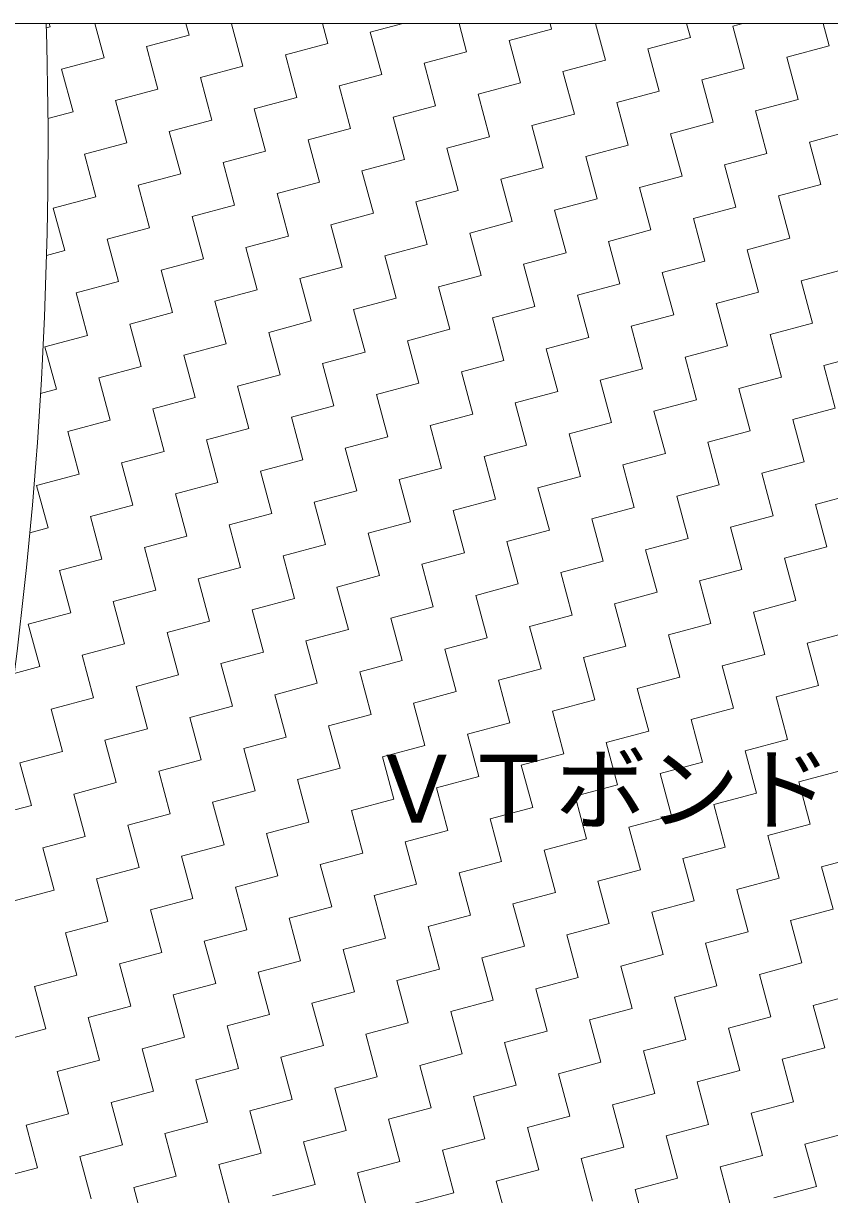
# Model space of a CAD drawing. Units: millimetres, scale not verified. Extents: x -1380 to 1380, y -955 to 955.
# Drawn here: x -564.6 to -389.9, y 66.2 to 320 of the extents above; entities that cross this region are included whole.
import ezdxf
from ezdxf.enums import TextEntityAlignment as Align

# ---------------------------------------------------------------- set-up
doc = ezdxf.new("R2010")
doc.units = ezdxf.units.MM
doc.header["$LTSCALE"] = 3
for name, color, linetype, lineweight in [('0-0_0', 7, 'Continuous', 18), ('0-4_BOUSUI', 1, 'Continuous', 18), ('0-5_MOJI', 7, 'Continuous', 18), ('0-6_HATCH', 9, 'Continuous', 18)]:
    doc.layers.add(name, color=color, linetype=linetype, lineweight=lineweight)
doc.styles.add('ＭＳ ゴシック', font='')
doc.styles.get('ＭＳ ゴシック').set_extended_font_data('MS Gothic')

msp = doc.modelspace()

# ---------------------------------------------------------------- linework, layer by layer
at = {"layer": '0-0_0', "lineweight": 9}
msp.add_lwpolyline([(-700, 320), (700, 320), (700, -440), (-700, -440)], close=True, dxfattribs=at)
at = {"layer": '0-4_BOUSUI'}
for centre, radius, start, end in [((-1460.535, 293.729), 901.299, 352.42771, 1.67026), ((139.666, 81.005), 712.979, 172.42771, 189.40589)]:
    msp.add_arc(centre, radius, start, end, dxfattribs=at)
at = {"layer": '0-6_HATCH'}
for p, q in [((-558.757, 319.251), (-558.958, 320)), ((-547.092, 312.516), (-549.097, 320)), ((-528.691, 317.446), (-529.375, 320)), ((-519.49, 319.911), (-519.159, 320)), ((-517.025, 310.711), (-519.49, 319.911)), ((-498.624, 315.641), (-499.792, 320)), ((-489.424, 318.107), (-482.358, 320)), ((-468.558, 313.837), (-470.209, 320)), ((-450.157, 318.767), (-450.487, 320)), ((-438.491, 312.032), (-440.626, 320)), ((-420.09, 316.962), (-420.904, 320)), ((-410.89, 319.428), (-408.754, 320)), ((-390.024, 315.158), (-391.321, 320)), ((-559.591, 319.027), (-558.757, 319.251)), ((-537.891, 314.981), (-528.691, 317.446)), ((-486.958, 308.906), (-489.424, 318.107)), ((-459.357, 316.302), (-450.157, 318.767)), ((-408.424, 310.227), (-410.89, 319.428)), ((-535.426, 305.78), (-537.891, 314.981)), ((-507.825, 313.176), (-498.624, 315.641)), ((-456.892, 307.101), (-459.357, 316.302)), ((-429.291, 314.497), (-420.09, 316.962)), ((-399.224, 312.693), (-390.024, 315.158)), ((-556.292, 310.05), (-547.092, 312.516)), ((-505.359, 303.976), (-507.825, 313.176)), ((-477.758, 311.371), (-468.558, 313.837)), ((-426.825, 305.297), (-429.291, 314.497)), ((-396.759, 303.492), (-399.224, 312.693)), ((-553.827, 300.85), (-556.292, 310.05)), ((-526.225, 308.246), (-517.025, 310.711)), ((-475.293, 302.171), (-477.758, 311.371)), ((-447.691, 309.567), (-438.491, 312.032)), ((-417.625, 307.762), (-408.424, 310.227)), ((-523.76, 299.045), (-526.225, 308.246)), ((-496.159, 306.441), (-486.958, 308.906)), ((-445.226, 300.366), (-447.691, 309.567)), ((-415.16, 298.562), (-417.625, 307.762)), ((-544.626, 303.315), (-535.426, 305.78)), ((-493.694, 297.24), (-496.159, 306.441)), ((-466.092, 304.636), (-456.892, 307.101)), ((-463.627, 295.436), (-466.092, 304.636)), ((-436.026, 302.832), (-426.825, 305.297)), ((-542.161, 294.115), (-544.626, 303.315)), ((-514.56, 301.51), (-505.359, 303.976)), ((-484.493, 299.706), (-475.293, 302.171)), ((-433.561, 293.631), (-436.026, 302.832)), ((-405.959, 301.027), (-396.759, 303.492)), ((-559.254, 299.396), (-553.827, 300.85)), ((-512.095, 292.31), (-514.56, 301.51)), ((-482.028, 290.505), (-484.493, 299.706)), ((-454.427, 297.901), (-445.226, 300.366)), ((-403.494, 291.826), (-405.959, 301.027)), ((-532.961, 296.58), (-523.76, 299.045)), ((-502.894, 294.775), (-493.694, 297.24)), ((-451.961, 288.701), (-454.427, 297.901)), ((-424.36, 296.096), (-415.16, 298.562)), ((-530.495, 287.379), (-532.961, 296.58)), ((-500.429, 285.575), (-502.894, 294.775)), ((-472.828, 292.971), (-463.627, 295.436)), ((-421.895, 286.896), (-424.36, 296.096)), ((-394.293, 294.292), (-385.093, 296.757)), ((-551.362, 291.649), (-542.161, 294.115)), ((-521.295, 289.845), (-512.095, 292.31)), ((-470.362, 283.77), (-472.828, 292.971)), ((-442.761, 291.166), (-433.561, 293.631)), ((-391.828, 285.091), (-394.293, 294.292)), ((-548.896, 282.449), (-551.362, 291.649)), ((-518.83, 280.644), (-521.295, 289.845)), ((-491.228, 288.04), (-482.028, 290.505)), ((-440.296, 281.965), (-442.761, 291.166)), ((-412.694, 289.361), (-403.494, 291.826)), ((-539.696, 284.914), (-530.495, 287.379)), ((-488.763, 278.84), (-491.228, 288.04)), ((-461.162, 286.235), (-451.961, 288.701)), ((-431.095, 284.431), (-421.895, 286.896)), ((-410.229, 280.161), (-412.694, 289.361)), ((-537.231, 275.714), (-539.696, 284.914)), ((-509.629, 283.11), (-500.429, 285.575)), ((-458.697, 277.035), (-461.162, 286.235)), ((-428.63, 275.23), (-431.095, 284.431)), ((-401.029, 282.626), (-391.828, 285.091)), ((-558.097, 279.984), (-548.896, 282.449)), ((-507.164, 273.909), (-509.629, 283.11)), ((-479.563, 281.305), (-470.362, 283.77)), ((-449.496, 279.5), (-440.296, 281.965)), ((-398.563, 273.426), (-401.029, 282.626)), ((-555.632, 270.783), (-558.097, 279.984)), ((-528.03, 278.179), (-518.83, 280.644)), ((-477.097, 272.104), (-479.563, 281.305)), ((-447.031, 270.3), (-449.496, 279.5)), ((-419.43, 277.695), (-410.229, 280.161)), ((-525.565, 268.979), (-528.03, 278.179)), ((-497.964, 276.374), (-488.763, 278.84)), ((-467.897, 274.57), (-458.697, 277.035)), ((-416.964, 268.495), (-419.43, 277.695)), ((-546.431, 273.249), (-537.231, 275.714)), ((-495.498, 267.174), (-497.964, 276.374)), ((-465.432, 265.369), (-467.897, 274.57)), ((-437.83, 272.765), (-428.63, 275.23)), ((-543.966, 264.048), (-546.431, 273.249)), ((-516.364, 271.444), (-507.164, 273.909)), ((-486.298, 269.639), (-477.097, 272.104)), ((-435.365, 263.565), (-437.83, 272.765)), ((-407.764, 270.96), (-398.563, 273.426)), ((-559.556, 269.732), (-555.632, 270.783)), ((-513.899, 262.243), (-516.364, 271.444)), ((-483.833, 260.439), (-486.298, 269.639)), ((-456.231, 267.834), (-447.031, 270.3)), ((-405.299, 261.76), (-407.764, 270.96)), ((-534.765, 266.513), (-525.565, 268.979)), ((-504.699, 264.709), (-495.498, 267.174)), ((-453.766, 258.634), (-456.231, 267.834)), ((-426.165, 266.03), (-416.964, 268.495)), ((-396.098, 264.225), (-386.898, 266.69)), ((-553.166, 261.583), (-543.966, 264.048)), ((-532.3, 257.313), (-534.765, 266.513)), ((-502.234, 255.508), (-504.699, 264.709)), ((-474.632, 262.904), (-465.432, 265.369)), ((-423.699, 256.829), (-426.165, 266.03)), ((-393.633, 255.025), (-396.098, 264.225)), ((-550.701, 252.382), (-553.166, 261.583)), ((-523.1, 259.778), (-513.899, 262.243)), ((-472.167, 253.704), (-474.632, 262.904)), ((-444.566, 261.099), (-435.365, 263.565)), ((-414.499, 259.295), (-405.299, 261.76)), ((-520.634, 250.578), (-523.1, 259.778)), ((-493.033, 257.973), (-483.833, 260.439)), ((-442.1, 251.899), (-444.566, 261.099)), ((-412.034, 250.094), (-414.499, 259.295)), ((-541.501, 254.848), (-532.3, 257.313)), ((-490.568, 248.773), (-493.033, 257.973)), ((-462.967, 256.169), (-453.766, 258.634)), ((-432.9, 254.364), (-423.699, 256.829)), ((-539.035, 245.647), (-541.501, 254.848)), ((-511.434, 253.043), (-502.234, 255.508)), ((-460.501, 246.968), (-462.967, 256.169)), ((-430.435, 245.164), (-432.9, 254.364)), ((-402.833, 252.559), (-393.633, 255.025)), ((-559.901, 249.917), (-550.701, 252.382)), ((-508.969, 243.843), (-511.434, 253.043)), ((-481.367, 251.238), (-472.167, 253.704)), ((-451.301, 249.434), (-442.1, 251.899)), ((-400.368, 243.359), (-402.833, 252.559)), ((-557.436, 240.717), (-559.901, 249.917)), ((-529.835, 248.112), (-520.634, 250.578)), ((-499.768, 246.308), (-490.568, 248.773)), ((-478.902, 242.038), (-481.367, 251.238)), ((-448.836, 240.233), (-451.301, 249.434)), ((-421.234, 247.629), (-412.034, 250.094)), ((-527.37, 238.912), (-529.835, 248.112)), ((-497.303, 237.107), (-499.768, 246.308)), ((-469.702, 244.503), (-460.501, 246.968)), ((-418.769, 238.428), (-421.234, 247.629)), ((-391.168, 245.824), (-381.967, 248.289)), ((-548.236, 243.182), (-539.035, 245.647)), ((-518.169, 241.377), (-508.969, 243.843)), ((-467.236, 235.303), (-469.702, 244.503)), ((-439.635, 242.698), (-430.435, 245.164)), ((-388.702, 236.624), (-391.168, 245.824)), ((-545.771, 233.982), (-548.236, 243.182)), ((-515.704, 232.177), (-518.169, 241.377)), ((-488.103, 239.573), (-478.902, 242.038)), ((-437.17, 233.498), (-439.635, 242.698)), ((-409.569, 240.894), (-400.368, 243.359)), ((-560.851, 239.802), (-557.436, 240.717)), ((-536.57, 236.447), (-527.37, 238.912)), ((-485.637, 230.372), (-488.103, 239.573)), ((-458.036, 237.768), (-448.836, 240.233)), ((-407.103, 231.693), (-409.569, 240.894)), ((-534.105, 227.246), (-536.57, 236.447)), ((-506.503, 234.642), (-497.303, 237.107)), ((-455.571, 228.567), (-458.036, 237.768)), ((-427.969, 235.963), (-418.769, 238.428)), ((-397.903, 234.159), (-388.702, 236.624)), ((-554.971, 231.516), (-545.771, 233.982)), ((-504.038, 225.442), (-506.503, 234.642)), ((-476.437, 232.837), (-467.236, 235.303)), ((-425.504, 226.763), (-427.969, 235.963)), ((-395.438, 224.958), (-397.903, 234.159)), ((-552.506, 222.316), (-554.971, 231.516)), ((-524.904, 229.712), (-515.704, 232.177)), ((-473.972, 223.637), (-476.437, 232.837)), ((-446.37, 231.033), (-437.17, 233.498)), ((-443.905, 221.832), (-446.37, 231.033)), ((-416.304, 229.228), (-407.103, 231.693)), ((-522.439, 220.511), (-524.904, 229.712)), ((-494.838, 227.907), (-485.637, 230.372)), ((-464.771, 226.102), (-455.571, 228.567)), ((-413.838, 220.028), (-416.304, 229.228)), ((-543.305, 224.781), (-534.105, 227.246)), ((-492.373, 218.706), (-494.838, 227.907)), ((-462.306, 216.902), (-464.771, 226.102)), ((-434.705, 224.298), (-425.504, 226.763)), ((-540.84, 215.581), (-543.305, 224.781)), ((-513.239, 222.976), (-504.038, 225.442)), ((-483.172, 221.172), (-473.972, 223.637)), ((-432.239, 215.097), (-434.705, 224.298)), ((-404.638, 222.493), (-395.438, 224.958)), ((-561.706, 219.851), (-552.506, 222.316)), ((-510.773, 213.776), (-513.239, 222.976)), ((-480.707, 211.971), (-483.172, 221.172)), ((-453.106, 219.367), (-443.905, 221.832)), ((-402.173, 213.292), (-404.638, 222.493)), ((-559.241, 210.65), (-561.706, 219.851)), ((-531.64, 218.046), (-522.439, 220.511)), ((-501.573, 216.241), (-492.373, 218.706)), ((-450.64, 210.167), (-453.106, 219.367)), ((-423.039, 217.562), (-413.838, 220.028)), ((-529.174, 208.845), (-531.64, 218.046)), ((-499.108, 207.041), (-501.573, 216.241)), ((-471.506, 214.436), (-462.306, 216.902)), ((-420.574, 208.362), (-423.039, 217.562)), ((-392.972, 215.758), (-383.772, 218.223)), ((-550.04, 213.115), (-540.84, 215.581)), ((-519.974, 211.311), (-510.773, 213.776)), ((-469.041, 205.236), (-471.506, 214.436)), ((-441.44, 212.632), (-432.239, 215.097)), ((-411.373, 210.827), (-402.173, 213.292)), ((-390.507, 206.557), (-392.972, 215.758)), ((-547.575, 203.915), (-550.04, 213.115)), ((-517.509, 202.11), (-519.974, 211.311)), ((-489.907, 209.506), (-480.707, 211.971)), ((-438.975, 203.431), (-441.44, 212.632)), ((-408.908, 201.627), (-411.373, 210.827)), ((-563.171, 209.597), (-559.241, 210.65)), ((-538.375, 206.38), (-529.174, 208.845)), ((-487.442, 200.306), (-489.907, 209.506)), ((-459.841, 207.701), (-450.64, 210.167)), ((-429.774, 205.897), (-420.574, 208.362)), ((-535.91, 197.18), (-538.375, 206.38)), ((-508.308, 204.575), (-499.108, 207.041)), ((-457.375, 198.501), (-459.841, 207.701)), ((-427.309, 196.696), (-429.774, 205.897)), ((-399.708, 204.092), (-390.507, 206.557)), ((-556.776, 201.45), (-547.575, 203.915)), ((-505.843, 195.375), (-508.308, 204.575)), ((-478.242, 202.771), (-469.041, 205.236)), ((-448.175, 200.966), (-438.975, 203.431)), ((-397.242, 194.891), (-399.708, 204.092)), ((-554.31, 192.249), (-556.776, 201.45)), ((-526.709, 199.645), (-517.509, 202.11)), ((-475.776, 193.57), (-478.242, 202.771)), ((-445.71, 191.766), (-448.175, 200.966)), ((-418.108, 199.161), (-408.908, 201.627)), ((-524.244, 190.445), (-526.709, 199.645)), ((-496.642, 197.84), (-487.442, 200.306)), ((-466.576, 196.036), (-457.375, 198.501)), ((-415.643, 189.961), (-418.108, 199.161)), ((-545.11, 194.714), (-535.91, 197.18)), ((-494.177, 188.64), (-496.642, 197.84)), ((-464.111, 186.835), (-466.576, 196.036)), ((-436.509, 194.231), (-427.309, 196.696)), ((-542.645, 185.514), (-545.11, 194.714)), ((-515.043, 192.91), (-505.843, 195.375)), ((-484.977, 191.105), (-475.776, 193.57)), ((-434.044, 185.03), (-436.509, 194.231)), ((-406.443, 192.426), (-397.242, 194.891)), ((-563.511, 189.784), (-554.31, 192.249)), ((-533.444, 187.979), (-524.244, 190.445)), ((-512.578, 183.709), (-515.043, 192.91)), ((-482.512, 181.905), (-484.977, 191.105)), ((-454.91, 189.3), (-445.71, 191.766)), ((-403.977, 183.226), (-406.443, 192.426)), ((-561.046, 180.584), (-563.511, 189.784)), ((-530.979, 178.779), (-533.444, 187.979)), ((-503.378, 186.175), (-494.177, 188.64)), ((-452.445, 180.1), (-454.91, 189.3)), ((-424.844, 187.496), (-415.643, 189.961)), ((-394.777, 185.691), (-385.577, 188.156)), ((-551.845, 183.049), (-542.645, 185.514)), ((-500.912, 176.974), (-503.378, 186.175)), ((-473.311, 184.37), (-464.111, 186.835)), ((-422.378, 178.295), (-424.844, 187.496)), ((-392.312, 176.491), (-394.777, 185.691)), ((-549.38, 173.848), (-551.845, 183.049)), ((-521.779, 181.244), (-512.578, 183.709)), ((-470.846, 175.169), (-473.311, 184.37)), ((-443.245, 182.565), (-434.044, 185.03)), ((-413.178, 180.761), (-403.977, 183.226)), ((-566.554, 179.107), (-561.046, 180.584)), ((-519.313, 172.044), (-521.779, 181.244)), ((-491.712, 179.439), (-482.512, 181.905)), ((-440.779, 173.365), (-443.245, 182.565)), ((-410.713, 171.56), (-413.178, 180.761)), ((-540.179, 176.314), (-530.979, 178.779)), ((-489.247, 170.239), (-491.712, 179.439)), ((-461.645, 177.635), (-452.445, 180.1)), ((-431.579, 175.83), (-422.378, 178.295)), ((-537.714, 167.113), (-540.179, 176.314)), ((-510.113, 174.509), (-500.912, 176.974)), ((-480.046, 172.704), (-470.846, 175.169)), ((-459.18, 168.434), (-461.645, 177.635)), ((-429.114, 166.63), (-431.579, 175.83)), ((-401.512, 174.025), (-392.312, 176.491)), ((-558.58, 171.383), (-549.38, 173.848)), ((-507.648, 165.308), (-510.113, 174.509)), ((-477.581, 163.504), (-480.046, 172.704)), ((-449.98, 170.9), (-440.779, 173.365)), ((-399.047, 164.825), (-401.512, 174.025)), ((-556.115, 162.183), (-558.58, 171.383)), ((-528.514, 169.578), (-519.313, 172.044)), ((-498.447, 167.774), (-489.247, 170.239)), ((-447.514, 161.699), (-449.98, 170.9)), ((-419.913, 169.095), (-410.713, 171.56)), ((-526.049, 160.378), (-528.514, 169.578)), ((-495.982, 158.573), (-498.447, 167.774)), ((-468.381, 165.969), (-459.18, 168.434)), ((-417.448, 159.894), (-419.913, 169.095)), ((-546.915, 164.648), (-537.714, 167.113)), ((-516.848, 162.843), (-507.648, 165.308)), ((-465.915, 156.769), (-468.381, 165.969)), ((-438.314, 164.164), (-429.114, 166.63)), ((-544.449, 155.447), (-546.915, 164.648)), ((-514.383, 153.643), (-516.848, 162.843)), ((-486.781, 161.039), (-477.581, 163.504)), ((-435.849, 154.964), (-438.314, 164.164)), ((-408.247, 162.36), (-399.047, 164.825)), ((-565.316, 159.717), (-556.115, 162.183)), ((-535.249, 157.913), (-526.049, 160.378)), ((-484.316, 151.838), (-486.781, 161.039)), ((-456.715, 159.234), (-447.514, 161.699)), ((-405.782, 153.159), (-408.247, 162.36)), ((-562.85, 150.517), (-565.316, 159.717)), ((-532.784, 148.712), (-535.249, 157.913)), ((-505.182, 156.108), (-495.982, 158.573)), ((-454.25, 150.033), (-456.715, 159.234)), ((-426.648, 157.429), (-417.448, 159.894)), ((-424.183, 148.229), (-426.648, 157.429)), ((-396.582, 155.624), (-387.381, 158.09)), ((-553.65, 152.982), (-544.449, 155.447)), ((-502.717, 146.908), (-505.182, 156.108)), ((-475.116, 154.303), (-465.915, 156.769)), ((-445.049, 152.499), (-435.849, 154.964)), ((-394.116, 146.424), (-396.582, 155.624)), ((-551.185, 143.782), (-553.65, 152.982)), ((-523.583, 151.178), (-514.383, 153.643)), ((-472.651, 145.103), (-475.116, 154.303)), ((-442.584, 143.298), (-445.049, 152.499)), ((-414.983, 150.694), (-405.782, 153.159)), ((-570.105, 148.573), (-562.85, 150.517)), ((-521.118, 141.977), (-523.583, 151.178)), ((-493.517, 149.373), (-484.316, 151.838)), ((-463.45, 147.568), (-454.25, 150.033)), ((-412.517, 141.494), (-414.983, 150.694)), ((-541.984, 146.247), (-532.784, 148.712)), ((-491.051, 140.172), (-493.517, 149.373)), ((-460.985, 138.368), (-463.45, 147.568)), ((-433.384, 145.763), (-424.183, 148.229)), ((-539.519, 137.047), (-541.984, 146.247)), ((-511.918, 144.442), (-502.717, 146.908)), ((-481.851, 142.638), (-472.651, 145.103)), ((-430.918, 136.563), (-433.384, 145.763)), ((-403.317, 143.959), (-394.116, 146.424)), ((-560.385, 141.317), (-551.185, 143.782)), ((-509.452, 135.242), (-511.918, 144.442)), ((-479.386, 133.437), (-481.851, 142.638)), ((-451.784, 140.833), (-442.584, 143.298)), ((-400.852, 134.758), (-403.317, 143.959)), ((-557.92, 132.116), (-560.385, 141.317)), ((-530.318, 139.512), (-521.118, 141.977)), ((-500.252, 137.707), (-491.051, 140.172)), ((-449.319, 131.633), (-451.784, 140.833)), ((-421.718, 139.028), (-412.517, 141.494)), ((-391.651, 137.224), (-382.451, 139.689)), ((-527.853, 130.311), (-530.318, 139.512)), ((-497.787, 128.507), (-500.252, 137.707)), ((-470.185, 135.902), (-460.985, 138.368)), ((-419.253, 129.828), (-421.718, 139.028)), ((-389.186, 128.023), (-391.651, 137.224)), ((-548.719, 134.581), (-539.519, 137.047)), ((-546.254, 125.381), (-548.719, 134.581)), ((-518.653, 132.777), (-509.452, 135.242)), ((-467.72, 126.702), (-470.185, 135.902)), ((-440.119, 134.098), (-430.918, 136.563)), ((-410.052, 132.293), (-400.852, 134.758)), ((-567.12, 129.651), (-557.92, 132.116)), ((-516.187, 123.576), (-518.653, 132.777)), ((-488.586, 130.972), (-479.386, 133.437)), ((-437.653, 124.897), (-440.119, 134.098)), ((-407.587, 123.093), (-410.052, 132.293)), ((-537.054, 127.846), (-527.853, 130.311)), ((-486.121, 121.771), (-488.586, 130.972)), ((-458.52, 129.167), (-449.319, 131.633)), ((-428.453, 127.363), (-419.253, 129.828)), ((-534.588, 118.646), (-537.054, 127.846)), ((-506.987, 126.041), (-497.787, 128.507)), ((-456.054, 119.967), (-458.52, 129.167)), ((-425.988, 118.162), (-428.453, 127.363)), ((-398.386, 125.558), (-389.186, 128.023)), ((-555.455, 122.916), (-546.254, 125.381)), ((-504.522, 116.841), (-506.987, 126.041)), ((-476.92, 124.237), (-467.72, 126.702)), ((-446.854, 122.432), (-437.653, 124.897)), ((-395.921, 116.357), (-398.386, 125.558)), ((-552.989, 113.715), (-555.455, 122.916)), ((-525.388, 121.111), (-516.187, 123.576)), ((-474.455, 115.036), (-476.92, 124.237)), ((-444.389, 113.232), (-446.854, 122.432)), ((-416.787, 120.627), (-407.587, 123.093)), ((-522.923, 111.91), (-525.388, 121.111)), ((-495.321, 119.306), (-486.121, 121.771)), ((-492.856, 110.106), (-495.321, 119.306)), ((-465.255, 117.502), (-456.054, 119.967)), ((-414.322, 111.427), (-416.787, 120.627)), ((-543.789, 116.18), (-534.588, 118.646)), ((-513.722, 114.376), (-504.522, 116.841)), ((-462.79, 108.301), (-465.255, 117.502)), ((-435.188, 115.697), (-425.988, 118.162)), ((-541.324, 106.98), (-543.789, 116.18)), ((-511.257, 105.175), (-513.722, 114.376)), ((-483.656, 112.571), (-474.455, 115.036)), ((-432.723, 106.496), (-435.188, 115.697)), ((-405.122, 113.892), (-395.921, 116.357)), ((-562.19, 111.25), (-552.989, 113.715)), ((-532.123, 109.445), (-522.923, 111.91)), ((-481.19, 103.371), (-483.656, 112.571)), ((-453.589, 110.766), (-444.389, 113.232)), ((-402.656, 104.692), (-405.122, 113.892)), ((-559.724, 102.049), (-562.19, 111.25)), ((-529.658, 100.245), (-532.123, 109.445)), ((-502.057, 107.641), (-492.856, 110.106)), ((-451.124, 101.566), (-453.589, 110.766)), ((-423.522, 108.962), (-414.322, 111.427)), ((-393.456, 107.157), (-384.255, 109.622)), ((-550.524, 104.515), (-541.324, 106.98)), ((-499.591, 98.44), (-502.057, 107.641)), ((-471.99, 105.836), (-462.79, 108.301)), ((-421.057, 99.761), (-423.522, 108.962)), ((-390.991, 97.957), (-393.456, 107.157)), ((-548.059, 95.314), (-550.524, 104.515)), ((-520.457, 102.71), (-511.257, 105.175)), ((-469.525, 96.635), (-471.99, 105.836)), ((-441.923, 104.031), (-432.723, 106.496)), ((-411.857, 102.226), (-402.656, 104.692)), ((-568.925, 99.584), (-559.724, 102.049)), ((-517.992, 93.51), (-520.457, 102.71)), ((-490.391, 100.905), (-481.19, 103.371)), ((-460.324, 99.101), (-451.124, 101.566)), ((-439.458, 94.831), (-441.923, 104.031)), ((-409.392, 93.026), (-411.857, 102.226)), ((-538.858, 97.78), (-529.658, 100.245)), ((-487.926, 91.705), (-490.391, 100.905)), ((-457.859, 89.9), (-460.324, 99.101)), ((-430.258, 97.296), (-421.057, 99.761)), ((-536.393, 88.579), (-538.858, 97.78)), ((-508.792, 95.975), (-499.591, 98.44)), ((-478.725, 94.17), (-469.525, 96.635)), ((-427.792, 88.096), (-430.258, 97.296)), ((-400.191, 95.491), (-390.991, 97.957)), ((-557.259, 92.849), (-548.059, 95.314)), ((-506.326, 86.774), (-508.792, 95.975)), ((-476.26, 84.97), (-478.725, 94.17)), ((-448.659, 92.365), (-439.458, 94.831)), ((-397.726, 86.291), (-400.191, 95.491)), ((-554.794, 83.649), (-557.259, 92.849)), ((-527.193, 91.044), (-517.992, 93.51)), ((-497.126, 89.24), (-487.926, 91.705)), ((-446.193, 83.165), (-448.659, 92.365)), ((-418.592, 90.561), (-409.392, 93.026)), ((-524.727, 81.844), (-527.193, 91.044)), ((-494.661, 80.039), (-497.126, 89.24)), ((-467.059, 87.435), (-457.859, 89.9)), ((-416.127, 81.36), (-418.592, 90.561)), ((-545.594, 86.114), (-536.393, 88.579)), ((-515.527, 84.309), (-506.326, 86.774)), ((-464.594, 78.235), (-467.059, 87.435)), ((-436.993, 85.63), (-427.792, 88.096)), ((-543.128, 76.913), (-545.594, 86.114)), ((-513.062, 75.109), (-515.527, 84.309)), ((-485.46, 82.504), (-476.26, 84.97)), ((-434.528, 76.43), (-436.993, 85.63)), ((-406.926, 83.826), (-397.726, 86.291)), ((-404.461, 74.625), (-406.926, 83.826)), ((-563.994, 81.183), (-554.794, 83.649)), ((-533.928, 79.379), (-524.727, 81.844)), ((-482.995, 73.304), (-485.46, 82.504)), ((-455.394, 80.7), (-446.193, 83.165)), ((-425.327, 78.895), (-416.127, 81.36)), ((-561.529, 71.983), (-563.994, 81.183)), ((-531.463, 70.178), (-533.928, 79.379)), ((-503.861, 77.574), (-494.661, 80.039)), ((-452.929, 71.499), (-455.394, 80.7)), ((-422.862, 69.695), (-425.327, 78.895)), ((-395.261, 77.09), (-386.06, 79.556)), ((-552.329, 74.448), (-543.128, 76.913)), ((-501.396, 68.374), (-503.861, 77.574)), ((-473.795, 75.769), (-464.594, 78.235)), ((-443.728, 73.965), (-434.528, 76.43)), ((-392.795, 67.89), (-395.261, 77.09)), ((-549.863, 65.248), (-552.329, 74.448)), ((-522.262, 72.643), (-513.062, 75.109)), ((-471.329, 66.569), (-473.795, 75.769)), ((-441.263, 64.764), (-443.728, 73.965)), ((-413.661, 72.16), (-404.461, 74.625)), ((-570.73, 69.518), (-561.529, 71.983)), ((-519.797, 63.443), (-522.262, 72.643)), ((-492.196, 70.839), (-482.995, 73.304)), ((-462.129, 69.034), (-452.929, 71.499)), ((-411.196, 62.959), (-413.661, 72.16)), ((-540.663, 67.713), (-531.463, 70.178)), ((-489.73, 61.638), (-492.196, 70.839)), ((-459.664, 59.834), (-462.129, 69.034)), ((-432.062, 67.229), (-422.862, 69.695)), ((-538.198, 58.513), (-540.663, 67.713)), ((-510.596, 65.908), (-501.396, 68.374)), ((-480.53, 64.104), (-471.329, 66.569)), ((-429.597, 58.029), (-432.062, 67.229)), ((-401.996, 65.425), (-392.795, 67.89))]:
    msp.add_line(p, q, dxfattribs=at)

# ---------------------------------------------------------------- texts
at = {"layer": '0-5_MOJI', "style": 'ＭＳ ゴシック'}
msp.add_text('ＶＴボンド', height=14.66, dxfattribs=at).set_placement((-489.405, 142.377), align=Align.BOTTOM_LEFT)

doc.saveas('drawing.dxf')
